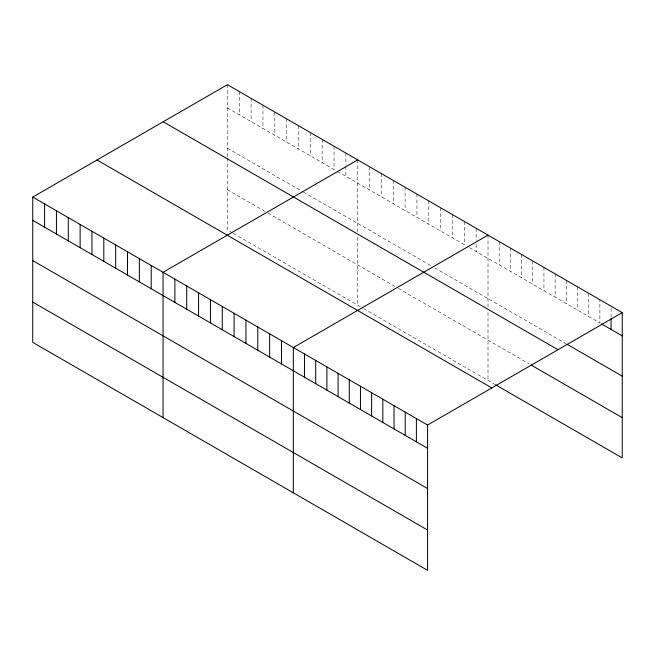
<?xml version="1.0" encoding="UTF-8"?>
<svg xmlns="http://www.w3.org/2000/svg" width="655" height="655" viewBox="0 0 655 655"><rect width="100%" height="100%" fill="white"/><g stroke="black" fill="none" stroke-linecap="round" stroke-linejoin="round"><path stroke-width="0.49" stroke-dasharray="3.27 2.46" d="M227.424 84.683L227.424 157.102M227.424 107.936L336.564 170.955M337.415 171.438L466.008 245.69M469.398 247.639L599.874 322.972L599.874 299.72M227.424 148.21L302.725 191.686M303.568 192.169L431.326 265.93M434.707 267.887L566.313 343.867M227.424 189.704L267.191 212.662M268.034 213.145L394.94 286.415M398.33 288.372L529.314 363.992M232.5 232.902L227.424 229.97L227.424 158.092M233.344 233.393L362.796 308.128M363.64 308.611L495.753 384.894M611.066 308.194L611.066 317.298M588.689 293.26L588.689 316.512M577.505 286.8L577.505 310.052M566.313 280.34L566.313 303.601M555.129 273.88L555.129 297.141M543.945 267.42L543.945 290.681M532.752 260.968L532.752 284.221M521.568 254.508L521.568 277.761M510.384 248.048L510.384 271.301M499.192 241.589L499.192 264.849M488.008 235.129L488.008 307.547M488.008 312.484L488.008 380.416M476.16 228.292L476.16 240.426M476.16 244.471L476.16 251.545M464.321 221.456L464.321 244.708M452.474 214.619L452.474 237.871M440.627 207.774L440.627 231.035M428.788 200.938L428.788 224.198M416.94 194.101L416.94 217.354M405.093 187.264L405.093 210.517M393.254 180.42L393.254 203.68M381.406 173.583L381.406 196.844M369.559 166.747L369.559 189.999M357.72 159.91L357.72 232.328M357.72 237.266L357.72 305.197M345.873 153.065L345.873 165.199M345.873 166.214L345.873 176.326M334.025 146.229L334.025 169.489M322.186 139.392L322.186 162.645M310.339 132.556L310.339 155.808M298.492 125.711L298.492 148.972M286.644 118.874L286.644 142.135M274.805 112.038L274.805 135.29M262.958 105.201L262.958 128.454M251.111 98.365L251.111 121.617M239.272 91.52L239.272 114.781"/><path stroke-width="0.98" d="M32.75 197.081L427.576 425.029L427.576 570.317L32.75 342.368L32.75 197.081L227.424 84.683L622.25 312.631L622.25 457.919L495.753 384.894M357.72 159.91L163.046 272.3L163.046 417.587M488.008 235.129L293.334 347.527L293.334 492.814M427.576 425.029L622.25 312.631M601.601 323.963L622.25 335.892M567.181 344.366L622.25 376.158M163.185 121.773L558.011 349.721M531.033 364.991L622.25 417.653M96.989 159.984L491.815 387.94M32.75 220.334L427.576 448.282M32.75 260.608L427.576 488.556M32.75 302.094L427.576 530.042M611.066 318.305L611.066 329.432M416.392 418.57L416.392 441.822M405.199 412.11L405.199 435.37M394.015 405.65L394.015 428.91M382.831 399.198L382.831 422.45M371.639 392.738L371.639 415.99M360.455 386.278L360.455 409.531M349.271 379.818L349.271 403.071M338.078 373.358L338.078 396.619M326.894 366.898L326.894 390.159M315.71 360.438L315.71 383.699M304.526 353.987L304.526 377.239M281.486 340.69L281.486 363.943M269.647 333.845L269.647 357.106M257.8 327.009L257.8 350.269M245.952 320.172L245.952 343.425M234.113 313.336L234.113 336.588M222.266 306.491L222.266 329.752M210.419 299.654L210.419 322.915M198.58 292.818L198.58 316.07M186.732 285.981L186.732 309.234M174.885 279.136L174.885 302.397M151.199 265.463L151.199 288.716M139.351 258.627L139.351 281.879M127.512 251.782L127.512 275.043M115.665 244.945L115.665 268.206M103.817 238.109L103.817 261.361M91.97 231.272L91.97 254.525M80.131 224.436L80.131 247.688M68.284 217.591L68.284 240.852M56.436 210.754L56.436 234.007M44.597 203.918L44.597 227.17"/></g></svg>
